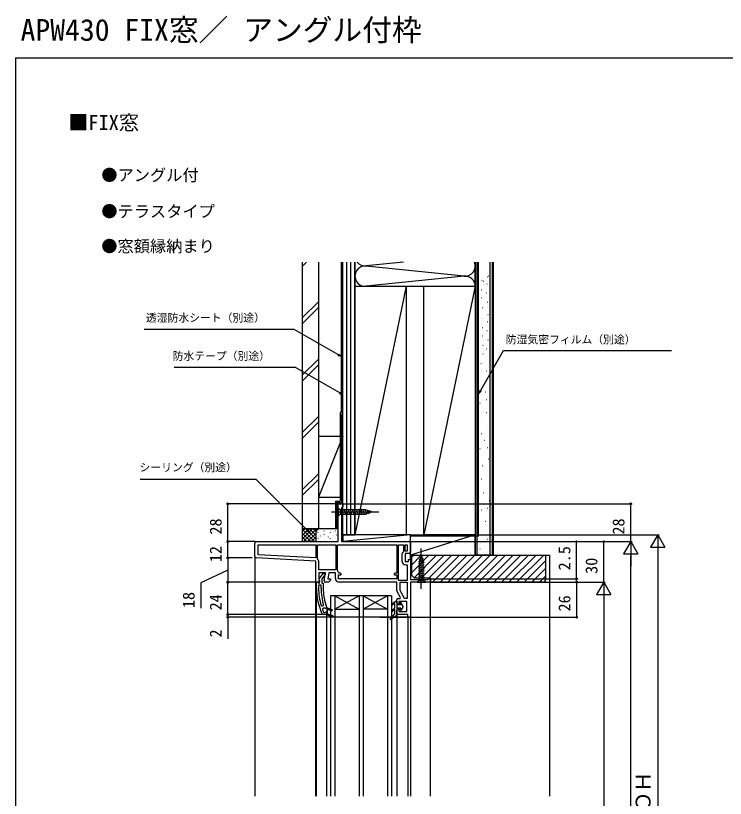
# Model space of a CAD drawing. Units: millimetres, scale not verified. Extents: x -525 to 525, y -783 to 779.
# Drawn here: x -525 to 0, y 199 to 779 of the extents above; entities that cross this region are included whole.
import ezdxf
from ezdxf.enums import TextEntityAlignment as Align

# ---------------------------------------------------------------- set-up
doc = ezdxf.new("R2010")
doc.units = ezdxf.units.MM
doc.header["$LTSCALE"] = 4
for name, color, linetype in [('0-1_USER1', 3, 'Continuous'), ('0-2_YKK_11', 7, 'Continuous'), ('0-3_YKK_12', 2, 'Continuous'), ('0-4_YKK_13', 4, 'Continuous'), ('0-6_YKK_D', 6, 'Continuous'), ('0-7_YKK_ZWAK', 7, 'Continuous'), ('0-8_YSS_K', 3, 'Continuous'), ('0-9_YSS_KE', 3, 'Continuous')]:
    doc.layers.add(name, color=color, linetype=linetype)
doc.styles.add('ＭＳ ゴシック', font='')
doc.styles.get('ＭＳ ゴシック').set_extended_font_data('MS Gothic')

msp = doc.modelspace()

# ---------------------------------------------------------------- linework, layer by layer
at = {"layer": '0-2_YKK_11'}
for p, q in [((-348, 378.249), (-348, 388.3)), ((-239.3, 379.4), (-239.3, 375)), ((-243, 344.1), (-243, 346.3))]:
    msp.add_line(p, q, dxfattribs=at)
for points in [[(-347, 389.3), (-286.4, 389.3), (-286.4, 417.3), (-283, 417.3), (-283, 415.4), (-283.5, 414.9), (-284, 414.4), (-284, 389.3), (-233, 389.3), (-233, 385.058), (-233.12, 384.875), (-233.12, 384.325), (-233, 384.142), (-233, 381.5)], [(-301.624, 376.376), (-301.8, 376.758), (-301.8, 386.9), (-288.1, 386.9)], [(-288.1, 386.9), (-288.1, 368.5), (-300.6, 368.5), (-300.6, 374.165)], [(-286.9, 386.9), (-243, 386.9), (-243, 365.9), (-244.4, 365.9)], [(-286.762, 367.755), (-286.9, 368.1), (-286.9, 386.9)], [(-241.8, 360.5), (-241.8, 386.9), (-238.1, 386.9), (-238.1, 381.992), (-238.278, 381.61)], [(-296.785, 360.474), (-295.793, 366.1), (-300.6, 366.1), (-300.6, 360.744), (-300.058, 359.876), (-300.377, 359.3), (-303, 359.3), (-303, 374.942), (-347.052, 377.25)], [(-234, 380.5), (-236.9, 380.5), (-236.9, 374.5), (-234.5, 374.5), (-234.5, 376.1), (-233, 376.1), (-233, 361.3), (-220.092, 361.3), (-219.796, 361.55), (-219.5, 361.8), (-218, 361.8), (-218, 359.3), (-233, 359.3), (-233, 333.3), (-234.8, 333.3), (-234.8, 335.3), (-243, 335.3), (-243, 338.6)], [(-236.4, 372.1), (-235.4, 372.1), (-235.4, 360.5), (-241.8, 360.5)], [(-300.587, 361.817), (-297.475, 365.8), (-296, 365.8), (-296, 364.699), (-296.475, 364.199), (-296.845, 364.008), (-298.6, 361.761), (-298.6, 358.6), (-297.5, 358.6), (-297.5, 354.933)], [(-288.5, 362.2), (-288.5, 366.1), (-293.356, 366.1), (-294.132, 361.7), (-292, 361.7), (-292, 360.8), (-293.5, 359.3), (-295.8, 359.3)], [(-284.7, 365.9), (-285.616, 365.9), (-286.113, 366.348)], [(-302.5, 354.933), (-302.5, 359.3), (-301.4, 359.3), (-300.904, 358.862), (-300.606, 358.6), (-300.2, 358.6), (-300.2, 360), (-300.4, 360.4)], [(-244.4, 364.7), (-243, 364.7), (-243, 361.7), (-286.1, 361.7), (-286.1, 364.7), (-284.7, 364.7)], [(-243, 353.273), (-243, 359.3), (-285.6, 359.3)], [(-299.1, 354.933), (-299.1, 357), (-300.9, 357), (-300.9, 354.933)], [(-242, 347.3), (-240.655, 347.3), (-240.327, 347.867), (-242.611, 351.823)], [(-298.991, 342.055), (-298.513, 341.7), (-297.676, 341.7), (-297.199, 342.348)], [(-242, 339.6), (-241.5, 339.6), (-241.5, 337.7), (-235.5, 337.7), (-235.5, 344.9), (-241.5, 344.9), (-241.5, 343.1), (-242, 343.1)], [(-297.205, 337.2), (-296.747, 336.9), (-296.075, 336.9), (-295.59, 337.275), (-295, 337.2), (-295, 335.3), (-290.548, 333.528), (-295, 335.3), (-297.782, 335.3), (-298.236, 335.59)], [(-290.252, 334.272), (-294.5, 335.962), (-294.5, 339.439), (-291.048, 338.065), (-290.752, 338.809), (-294.5, 340.3), (-295, 340.3), (-295, 339.8), (-295.59, 339.725), (-296.075, 340.1), (-296.1, 340.1), (-297.635, 340.1), (-298.104, 339.425)], [(-295.03, 340.917), (-295, 340.746), (-295, 340.3), (-294.5, 340.3), (-290.752, 338.809), (-291.048, 338.065), (-294.5, 339.439), (-294.5, 335.962), (-290.252, 334.272)]]:
    msp.add_lwpolyline(points, dxfattribs=at)
for points in [[(-303, 377.345), (-345.6, 379.578), (-345.6, 386.9), (-303, 386.9)], [(-235.4, 386.9), (-235.4, 382.3), (-236.9, 382.3), (-236.9, 386.9)], [(-235.4, 359.3), (-235.4, 347.3), (-237.229, 347.3), (-240.6, 353.139), (-240.6, 359.3)]]:
    msp.add_lwpolyline(points, close=True, dxfattribs=at)
for centre, radius, start, end in [((-347, 388.3), 1, 90.00001, 179.99999), ((-347, 378.249), 1, 180, 266.99997), ((-236.4, 379.4), 2.9, 130.36099, 179.99999), ((-234, 381.5), 1, 270.00001, 359.99999), ((-303.5, 374.165), 2.9, 359.99999, 49.67978), ((-236.4, 375), 2.9, 180.00001, 269.99999), ((-288.5, 366.1), 2.4, 5.9378, 43.60284), ((-284.7, 365.3), 0.6, 269.99999, 90.00001), ((-244.4, 365.3), 0.6, 89.99999, 270.00001), ((-299.8, 361.2), 1, 141.91328, 233.13011), ((-295.8, 360.3), 1, 170.00002, 270), ((-285.6, 362.2), 2.9, 180.00001, 269.99999), ((-256.5, 354.933), 46, 180.00001, 204.86598), ((-256.5, 354.933), 44.4, 179.99999, 196.86019), ((-256.5, 354.933), 42.6, 179.99999, 197.18277), ((-256.5, 354.933), 41, 179.99999, 199.98888), ((-240.1, 353.273), 2.9, 179.99998, 209.99999), ((-242, 346.3), 1, 90.00001, 179.99999), ((-242, 344.1), 1, 180.00001, 269.99999), ((-256.5, 354.933), 44.4, 200.44221, 203.53922), ((-242, 338.6), 1, 90.00001, 179.99999), ((-290.4, 333.9), 0.4, 248.30059, 68.30061), ((-290.4, 333.9), 0.4, 248.30059, 68.30061)]:
    msp.add_arc(centre, radius, start, end, dxfattribs=at)
at = {"layer": '0-3_YKK_12'}
for p, q in [((-233, 384.142), (-233, 385.058)), ((-348, 378.249), (-348, 200.8)), ((-233, 375.6), (-233, 381.5)), ((-303, 200.8), (-303, 359.8)), ((-218, 200.8), (-218, 361.02)), ((-302.5, 200.8), (-302.5, 358.3)), ((-291.995, 349.3), (-291.998, 200.8)), ((-247, 349.3), (-291.995, 349.3)), ((-289, 349.3), (-289, 200.8)), ((-289, 349.3), (-271, 339.3)), ((-271, 349.3), (-289, 339.3)), ((-271, 349.3), (-271, 200.8)), ((-268, 349.3), (-268, 200.8)), ((-250, 349.3), (-268, 339.3)), ((-268, 349.3), (-250, 339.3)), ((-250, 349.3), (-250, 200.8)), ((-247, 349.3), (-247, 200.8)), ((-289, 339.3), (-271, 339.3)), ((-250, 339.3), (-268, 339.3)), ((-295, 335.301), (-295, 200.8)), ((-243, 335.8), (-243, 200.8)), ((-234.8, 333.8), (-234.8, 200.8)), ((-233, 333.8), (-233, 200.8))]:
    msp.add_line(p, q, dxfattribs=at)
at = {"layer": '0-4_YKK_13'}
for p, q in [((-286.4, 414.4), (-286.4, 408.2)), ((-286.4, 414.4), (-284.85, 412.85)), ((-266.316, 412.85), (-284.85, 412.85)), ((-284.85, 412.85), (-284.85, 409.75)), ((-282.424, 409.2), (-283.549, 413.4)), ((-280.871, 409.2), (-281.996, 413.4)), ((-279.318, 409.2), (-280.443, 413.4)), ((-277.765, 409.2), (-278.89, 413.4)), ((-276.212, 409.2), (-277.337, 413.4)), ((-274.659, 409.2), (-275.784, 413.4)), ((-273.106, 409.2), (-274.231, 413.4)), ((-271.553, 409.2), (-272.679, 413.4)), ((-270, 409.2), (-271.126, 413.4)), ((-268.447, 409.2), (-269.573, 413.4)), ((-266.894, 409.2), (-268.02, 413.4)), ((-265.411, 409.459), (-266.467, 413.4)), ((-261.4, 411.3), (-266.316, 412.85)), ((-263.979, 409.91), (-264.792, 412.946)), ((-262.547, 410.362), (-263.096, 412.412)), ((-291.4, 411.3), (-256.4, 411.3)), ((-286.4, 408.2), (-284.85, 409.75)), ((-284.85, 409.75), (-266.316, 409.75)), ((-261.4, 411.3), (-266.316, 409.75)), ((-224.999, 354.3), (-224.999, 384.3)), ((-223.609, 376.721), (-226.645, 375.908)), ((-224.999, 379.3), (-226.549, 374.384)), ((-224.061, 378.153), (-226.11, 377.604)), ((-224.999, 379.3), (-223.449, 374.384)), ((-223.158, 375.289), (-227.099, 374.233)), ((-222.899, 373.806), (-227.099, 372.68)), ((-222.899, 372.253), (-227.099, 371.127)), ((-226.549, 374.384), (-226.549, 360.85)), ((-223.449, 360.85), (-223.449, 374.384)), ((-222.899, 370.7), (-227.099, 369.574)), ((-222.899, 369.147), (-227.099, 368.021)), ((-222.899, 367.594), (-227.099, 366.468)), ((-222.899, 366.041), (-227.099, 364.916)), ((-228.099, 359.3), (-226.549, 360.85)), ((-228.099, 359.3), (-221.899, 359.3)), ((-222.899, 364.488), (-227.099, 363.363)), ((-222.899, 362.935), (-227.099, 361.81)), ((-226.549, 360.85), (-223.449, 360.85)), ((-221.899, 359.3), (-223.449, 360.85)), ((-246.846, 342.915), (-243.484, 345.537)), ((-244.823, 343.473), (-246.355, 342.284)), ((-244.5, 342.022), (-244.5, 343.315)), ((-243, 345.3), (-243, 334.6)), ((-239.945, 342.6), (-243, 342.6)), ((-240.5, 343.668), (-240.5, 343.9)), ((-239.945, 342.6), (-240.446, 343.468)), ((-239.7, 343.775), (-239.7, 343.9)), ((-238.3, 341.35), (-239.7, 343.775)), ((-244.548, 336.144), (-247.928, 332.195)), ((-244.564, 340.341), (-246.872, 338.193)), ((-244.836, 338.995), (-246.328, 337.607)), ((-244.5, 340.487), (-244.5, 341.622)), ((-244.5, 336.274), (-244.5, 338.848)), ((-239.945, 340.1), (-243, 340.1)), ((-240.5, 338.8), (-240.5, 339.032)), ((-239.945, 340.1), (-240.446, 339.232)), ((-238.3, 341.35), (-239.7, 338.925)), ((-239.7, 338.8), (-239.7, 338.925)), ((-243, 334.6), (-247.54, 331.746))]:
    msp.add_line(p, q, dxfattribs=at)
for centre, radius, start, end in [((-246.6, 342.6), 0.4, 127.94551, 307.81232), ((-244.7, 343.315), 0.2, 0, 127.81232), ((-244.5, 341.822), 0.2, 90, 270), ((-243.3, 345.3), 0.3, 0, 127.94551), ((-240.1, 343.9), 0.4, 0, 180), ((-240.1, 343.668), 0.4, 180, 210), ((-246.6, 337.9), 0.4, 132.9326, 312.9326), ((-244.7, 338.848), 0.2, 0, 132.9326), ((-244.7, 340.487), 0.2, 312.9326, 0), ((-244.7, 336.274), 0.2, 319.43895, 0), ((-240.1, 339.032), 0.4, 150, 180), ((-240.1, 338.8), 0.4, 180, 0), ((-247.7, 332), 0.3, 139.43895, 302.15282)]:
    msp.add_arc(centre, radius, start, end, dxfattribs=at)
at = {"layer": '0-6_YKK_D'}
for p, q in [((-286.9, 417.3), (-369, 417.3)), ((-368, 389.3), (-368, 417.3)), ((-282.499, 417.3), (-69, 417.3)), ((-70, 389.3), (-70, 417.3)), ((-184, 394.3), (-49, 394.3)), ((-50, 394.3), (-55.25, 385.207)), ((-50, 394.3), (-44.75, 385.207)), ((-50, 394.3), (-50, 376.114)), ((-348, 389.3), (-369, 389.3)), ((-348, 389.3), (-369, 389.3)), ((-368, 377.3), (-368, 389.3)), ((-232.5, 389.3), (-89, 389.3)), ((-232.5, 389.3), (-69, 389.3)), ((-232.5, 389.3), (-69, 389.3)), ((-110, 361.8), (-110, 390.127)), ((-90, 359.3), (-90, 389.3)), ((-70, 389.3), (-75.25, 380.207)), ((-70, 389.3), (-64.75, 380.207)), ((-70, 389.3), (-70, 371.113)), ((-55.25, 385.207), (-44.75, 385.207)), ((-50, 383.8), (-50, 14.8)), ((-350, 377.3), (-369, 377.3)), ((-350, 377.3), (-369, 377.3)), ((-368, 377.3), (-368, 359.3)), ((-75.25, 380.207), (-64.75, 380.207)), ((-70, -9.2), (-70, 378.8)), ((-303.5, 359.3), (-369, 359.3)), ((-303.5, 359.3), (-369, 359.3)), ((-368, 335.301), (-368, 359.3)), ((-217.5, 361.8), (-109, 361.8)), ((-217.5, 359.3), (-89, 359.3)), ((-217.5, 359.3), (-109, 359.3)), ((-217.5, 359.3), (-109, 359.3)), ((-146.996, 359.3), (-89, 359.3)), ((-110, 359.3), (-110, 361.8)), ((-110, 359.3), (-110, 356.75)), ((-110, 359.3), (-110, 333.3)), ((-90, 359.3), (-95.25, 350.207)), ((-90, 359.3), (-84.75, 350.207)), ((-90, 359.3), (-90, 341.113)), ((-95.25, 350.207), (-84.75, 350.207)), ((-90, 348.8), (-90, 5.796)), ((-368, 335.3), (-368, 337.85)), ((-298.782, 335.301), (-369, 335.301)), ((-298.782, 335.3), (-369, 335.3)), ((-235.3, 333.3), (-369, 333.3)), ((-368, 335.3), (-368, 333.3)), ((-368, 333.3), (-368, 317.245)), ((-255.499, 333.3), (-109, 333.3))]:
    msp.add_line(p, q, dxfattribs=at)
for points in [[(-284, 526.226), (-286.208, 527.501), (-318.964, 546.409), (-430.017, 546.409)], [(-285.867, 528.093), (-284, 526.226), (-286.55, 526.909)], [(-182.5, 498.822), (-181.225, 501.031), (-164.117, 530.662), (-39.84, 530.662)], [(-283, 498.064), (-285.208, 499.338), (-317.964, 518.247), (-407.849, 518.247)], [(-284.867, 499.93), (-283, 498.064), (-285.55, 498.747)], [(-180.633, 500.689), (-182.5, 498.822), (-181.817, 501.372)], [(-307.171, 395.544), (-308.974, 397.347), (-346.964, 435.337), (-432.801, 435.337)], [(-308.491, 397.83), (-307.171, 395.544), (-309.457, 396.864)], [(-368, 368.3), (-388, 358.75), (-388, 339.955)]]:
    msp.add_lwpolyline(points, dxfattribs=at)
for centre in [(-368, 417.3), (-70, 417.3), (-368, 389.3), (-368, 389.3), (-90, 389.3), (-368, 377.3), (-368, 377.3), (-368, 359.3), (-368, 359.3), (-110, 361.8), (-110, 359.3), (-110, 359.3), (-368, 335.301), (-368, 335.3), (-368, 333.3), (-110, 333.3)]:
    msp.add_circle(centre, 0.637, dxfattribs=at)
at = {"layer": '0-7_YKK_ZWAK'}
for q in [(-525, -782.7), (525, 747.3)]:
    msp.add_line((-525, 747.3), q, dxfattribs=at)
at = {"layer": '0-8_YSS_K'}
for p, q in [((-313, 593.048), (-309.886, 596.162)), ((-280, 394.3), (-280, 596.162)), ((-277, 394.3), (-277, 596.162)), ((-274, 596.162), (-274, 578.3)), ((-274, 578.3), (-274, 596.162)), ((-274, 578.3), (-274, 596.162)), ((-238.178, 596.162), (-265.736, 593.339)), ((-193.264, 585.839), (-265.736, 593.261)), ((-185, 578.3), (-185, 596.162)), ((-185, 578.3), (-185, 596.162)), ((-183.5, 379.3), (-183.5, 596.162)), ((-174, 379.3), (-174, 596.162)), ((-171.5, 379.3), (-171.5, 596.162)), ((-193.264, 585.761), (-265.736, 578.339)), ((-176.217, 585.335), (-176.017, 585.335)), ((-175.143, 586.136), (-174.943, 586.136)), ((-180.025, 582.566), (-179.825, 582.566)), ((-178.835, 582.097), (-178.635, 582.097)), ((-176.448, 580.143), (-176.248, 580.143)), ((-236, 578.3), (-274, 394.3)), ((-274, 578.3), (-185, 578.3)), ((-185, 578.3), (-223, 394.3)), ((-180.371, 575.643), (-180.171, 575.643)), ((-176.909, 573.566), (-176.709, 573.566)), ((-180.371, 569.643), (-180.171, 569.643)), ((-313, 554.864), (-301, 566.864)), ((-313, 550.621), (-301, 562.621)), ((-179.909, 562.604), (-179.709, 562.604)), ((-176.217, 566.643), (-176.017, 566.643)), ((-175.7, 557.437), (-175.5, 557.437)), ((-179.507, 554.668), (-179.307, 554.668)), ((-175.93, 552.244), (-175.73, 552.244)), ((-179.854, 547.744), (-179.654, 547.744)), ((-176.392, 545.667), (-176.192, 545.667)), ((-179.854, 541.744), (-179.654, 541.744)), ((-179.392, 534.706), (-179.192, 534.706)), ((-175.7, 538.744), (-175.5, 538.744)), ((-179.392, 528.244), (-179.192, 528.244)), ((-176.738, 531.937), (-176.538, 531.937)), ((-313, 512.438), (-301, 524.438)), ((-176.033, 526.103), (-175.833, 526.103)), ((-313, 508.195), (-301, 520.195)), ((-180.928, 521.208), (-180.728, 521.208)), ((-176.732, 515.613), (-176.532, 515.613)), ((-180.229, 514.913), (-180.029, 514.913)), ((-180.229, 505.822), (-180.029, 505.822)), ((-176.732, 508.619), (-176.532, 508.619)), ((-177.431, 500.227), (-177.231, 500.227)), ((-176.732, 494.632), (-176.532, 494.632)), ((-181.628, 491.835), (-181.428, 491.835)), ((-313, 470.011), (-301, 482.011)), ((-176.732, 484.841), (-176.532, 484.841)), ((-313, 465.769), (-301, 477.769)), ((-180.229, 479.246), (-180.029, 479.246)), ((-180.287, 469.383), (-180.087, 469.383)), ((-176.033, 472.253), (-175.833, 472.253)), ((-283, 467.3), (-301, 422.3)), ((-301, 467.3), (-283, 467.3)), ((-301, 467.3), (-301, 422.3)), ((-178.189, 464.488), (-177.989, 464.488)), ((-181.686, 458.194), (-181.486, 458.194)), ((-176.091, 458.893), (-175.891, 458.893)), ((-175.392, 450.501), (-175.192, 450.501)), ((-179.588, 445.605), (-179.388, 445.605)), ((-301, 439.585), (-313, 427.585)), ((-313, 423.342), (-301, 435.342)), ((-180.287, 435.814), (-180.087, 435.814)), ((-176.79, 439.311), (-176.59, 439.311)), ((-178.888, 425.324), (-178.688, 425.324)), ((-174.692, 419.729), (-174.492, 419.729)), ((-180.287, 412.735), (-180.087, 412.735)), ((-176.091, 414.134), (-175.891, 414.134)), ((-177.49, 404.343), (-177.29, 404.343)), ((-313, 398.798), (-313, 389.298)), ((-300, 398.798), (-313, 398.798)), ((-313, 391.097), (-305.299, 398.798)), ((-313, 393.926), (-308.127, 398.798)), ((-313, 396.754), (-310.956, 398.798)), ((-313, 398.44), (-303.854, 389.295)), ((-313, 395.612), (-306.687, 389.299)), ((-311.97, 389.299), (-302.471, 398.798)), ((-310.529, 398.798), (-303, 391.269)), ((-309.141, 389.299), (-303, 395.44)), ((-307.701, 398.798), (-303, 394.097)), ((-304.873, 398.798), (-302.84, 396.766)), ((-303, 395.798), (-303, 389.3)), ((-301.172, 396.137), (-301.172, 396.337)), ((-286.4, 398.798), (-300, 398.798)), ((-296.833, 397.138), (-296.833, 397.338)), ((-296.499, 394.467), (-296.499, 394.667)), ((-292.159, 396.137), (-292.159, 396.337)), ((-290.733, 393.99), (-290.733, 394.19)), ((-288.318, 397.138), (-288.318, 397.338)), ((-287.486, 394.134), (-287.486, 394.334)), ((-233, 394.3), (-283, 389.3)), ((-233, 389.3), (-233, 394.3)), ((-233, 379.3), (-233, 394.3)), ((-233, 394.3), (-185, 394.3)), ((-185, 394.3), (-185, 394.3)), ((-180.987, 398.049), (-180.787, 398.049)), ((-313, 392.784), (-309.515, 389.299)), ((-313, 389.955), (-312.343, 389.298)), ((-306.313, 389.299), (-303, 392.612)), ((-303.484, 389.3), (-303, 389.784)), ((-301.172, 391.493), (-301.172, 391.693)), ((-299.396, 393.339), (-299.396, 393.539)), ((-296.833, 392.495), (-296.833, 392.695)), ((-296.499, 389.824), (-296.499, 390.024)), ((-293.706, 389.302), (-293.706, 389.421)), ((-293.519, 392.712), (-293.519, 392.912)), ((-292.159, 391.493), (-292.159, 391.693)), ((-288.318, 392.495), (-288.318, 392.695)), ((-287.486, 389.49), (-287.486, 389.69)), ((-176.091, 391.055), (-175.891, 391.055)), ((-181.686, 384.062), (-181.486, 384.062)), ((-233, 379.3), (-185, 379.3)), ((-232, 377.852), (-230.552, 379.3)), ((-232, 372.196), (-224.896, 379.3)), ((-232, 366.539), (-219.239, 379.3)), ((-230.291, 362.591), (-213.582, 379.3)), ((-224.925, 362.3), (-207.925, 379.3)), ((-219.268, 362.3), (-202.268, 379.3)), ((-216.611, 359.3), (-196.611, 379.3)), ((-210.954, 359.3), (-190.954, 379.3)), ((-205.298, 359.3), (-185.298, 379.3)), ((-199.641, 359.3), (-179.641, 379.3)), ((-193.984, 359.3), (-173.984, 379.3)), ((-188.327, 359.3), (-168.327, 379.3)), ((-182.67, 359.3), (-162.67, 379.3)), ((-177.013, 359.3), (-157.013, 379.3)), ((-171.356, 359.3), (-151.356, 379.3)), ((-165.7, 359.3), (-145.7, 379.3)), ((-160.043, 359.3), (-140.043, 379.3)), ((-154.386, 359.3), (-134.386, 379.3)), ((-133, 379.3), (-130, 379.3)), ((-130, 379.3), (-130, 200.8)), ((-148.729, 359.3), (-133, 375.029)), ((-143.072, 359.3), (-133, 369.372)), ((-137.415, 359.3), (-133, 363.715))]:
    msp.add_line(p, q, dxfattribs=at)
for points in [[(-301, 422.3), (-283, 422.3), (-283, 467.3)], [(-256, 394.3), (-283, 394.3), (-283, 389.3), (-233, 389.3)], [(-185, 379.3), (-185, 394.3), (-233, 379.3)]]:
    msp.add_lwpolyline(points, dxfattribs=at)
for centre, radius, start, end in [((-266.5, 585.8), 7.5, 84.15264, 275.84736), ((-266.5, 600.8), 7.5, 218.20619, 275.84736), ((-192.5, 593.3), 7.5, 264.15264, 22.42704), ((-192.5, 578.3), 7.5, 0, 95.84736), ((-300, 395.798), 3, 90, 180)]:
    msp.add_arc(centre, radius, start, end, dxfattribs=at)
at = {"layer": '0-9_YSS_KE'}
for p, q in [((-313, 596.162), (-313, 398.798)), ((-301, 596.162), (-301, 398.798)), ((-284, 484.8), (-284, 596.162)), ((-283, 394.3), (-283, 596.162)), ((-274, 596.162), (-274, 394.3)), ((-185, 596.162), (-185, 379.3)), ((-182.5, 393.3), (-182.5, 596.162)), ((-172.5, 596.162), (-172.5, 379.3)), ((-285, 484.8), (-285, 419.3)), ((-284, 484.8), (-285, 484.8)), ((-284, 483.8), (-284, 418.3)), ((-288.4, 419.3), (-285, 419.3)), ((-288.4, 419.3), (-288.4, 398.798)), ((-287.4, 418.3), (-284, 418.3)), ((-287.4, 418.3), (-287.4, 398.798)), ((-301, 398.798), (-313, 398.798)), ((-283, 394.3), (-274, 394.3)), ((-233, 394.3), (-280, 394.3)), ((-182.5, 393.3), (-233, 393.3)), ((-172.5, 379.3), (-185, 379.3))]:
    msp.add_line(p, q, dxfattribs=at)
for points in [[(-274, 394.3), (-274, 578.3), (-236, 578.3), (-236, 394.3)], [(-232, 379.3), (-133, 379.3), (-133, 361.3)], [(-135, 359.3), (-218, 359.3), (-218, 362.3), (-230, 362.3), (-232, 364.3), (-232, 379.3)]]:
    msp.add_lwpolyline(points, dxfattribs=at)
msp.add_lwpolyline([(-223, 394.3), (-223, 578.3), (-185, 578.3), (-185, 394.3)], close=True, dxfattribs=at)
msp.add_arc((-135, 361.3), 2, 270.00001, 359.99999, dxfattribs=at)

# ---------------------------------------------------------------- texts
at = {"layer": '0-1_USER1', "style": 'ＭＳ ゴシック'}
for s, height, p in [('APW430 FIX窓／ アングル付枠', 16.13, (-521.375, 755.175)), ('■FIX窓', 11, (-486.153, 690.749)), ('●アングル付', 8.798, (-461.636, 653.595)), ('●テラスタイプ', 8.798, (-461.636, 626.732)), ('●窓額縁納まり', 8.798, (-461.636, 600.936))]:
    msp.add_text(s, height=height, dxfattribs=at).set_placement(p, align=Align.BOTTOM_LEFT)
at = {"layer": '0-6_YKK_D', "style": 'ＭＳ ゴシック'}
for s, p in [('透湿防水シート（別途）', (-428.623, 550.297)), ('防湿気密フィルム（別途）', (-162.422, 534.189)), ('防水テープ（別途）', (-408.88, 522.012)), ('シーリング（別途）', (-433.383, 439.548))]:
    msp.add_text(s, height=5.865, dxfattribs=at).set_placement(p, align=Align.BOTTOM_LEFT)
for s, height, p in [('28', 8.798, (-370, 394.539)), ('28', 8.798, (-72, 394.539)), ('12', 8.798, (-370, 374.095)), ('2.5', 8.798, (-112, 368.014)), ('30', 8.798, (-92, 365.436)), ('18', 8.798, (-390, 340.114)), ('24', 8.798, (-370, 338.403)), ('26', 8.798, (-112, 337.607)), ('2', 8.798, (-370, 318.359)), ('ＲＯＨ', 11, (-52, 173.988))]:
    msp.add_text(s, height=height, rotation=90, dxfattribs=at).set_placement(p, align=Align.BOTTOM_LEFT)

doc.saveas('drawing.dxf')
